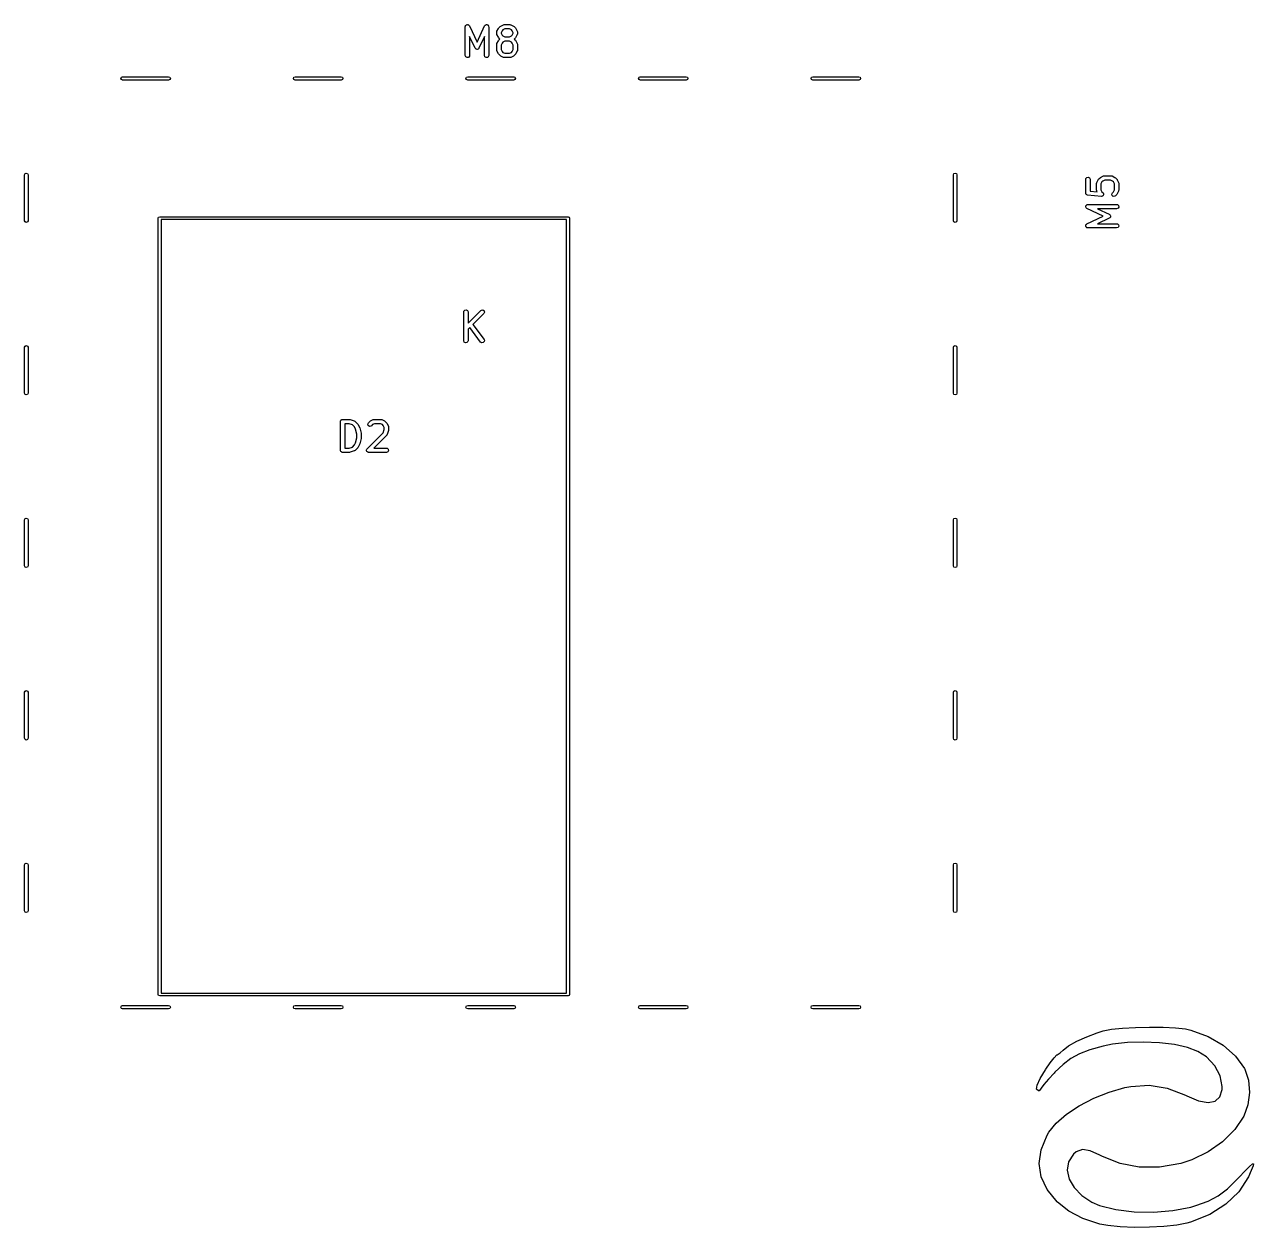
# Model space of a CAD drawing. Extents: x 0.03 to 3.49, y 0.05 to 1.86.
# Drawn here: x 0.033 to 1.716, y 0.05 to 1.697 of the extents above; entities that cross this region are included whole.
import ezdxf

# ---------------------------------------------------------------- set-up
doc = ezdxf.new("R2010")
doc.units = 0
doc.header["$MEASUREMENT"] = 0
doc.layers.add('BLACK', color=7, linetype='CONTINUOUS')

msp = doc.modelspace()

# ---------------------------------------------------------------- linework, layer by layer
at = {"layer": 'BLACK', "linetype": 'CONTINUOUS'}
for p, q in [((0.636712, 1.69432), (0.63689, 1.69533)), ((0.636712, 1.65495), (0.636712, 1.69432)), ((0.63689, 1.69533), (0.637143, 1.69563)), ((0.637143, 1.69563), (0.637245, 1.69601)), ((0.637245, 1.69601), (0.637773, 1.69638)), ((0.637773, 1.69638), (0.638188, 1.69687)), ((0.638188, 1.69687), (0.638576, 1.69694)), ((0.638576, 1.69694), (0.638899, 1.69717)), ((0.638899, 1.69717), (0.639542, 1.69711)), ((0.639542, 1.69711), (0.640177, 1.69722)), ((0.640177, 1.69722), (0.640519, 1.69703)), ((0.640519, 1.69703), (0.640911, 1.69699)), ((0.640911, 1.69699), (0.641368, 1.69654)), ((0.641368, 1.69654), (0.641926, 1.69621)), ((0.641926, 1.69621), (0.642061, 1.69584)), ((0.642061, 1.69584), (0.64234, 1.69556)), ((0.64234, 1.69556), (0.652788, 1.67318)), ((0.652788, 1.67318), (0.663235, 1.69556)), ((0.663235, 1.69556), (0.663824, 1.6964)), ((0.663824, 1.6964), (0.664181, 1.69657)), ((0.664181, 1.69657), (0.664435, 1.69687)), ((0.664435, 1.69687), (0.66507, 1.69698)), ((0.66507, 1.69698), (0.665655, 1.69726)), ((0.665655, 1.69726), (0.666036, 1.69716)), ((0.666036, 1.69716), (0.666424, 1.69722)), ((0.666424, 1.69722), (0.666982, 1.6969)), ((0.666982, 1.6969), (0.667605, 1.69673)), ((0.667605, 1.69673), (0.667832, 1.69641)), ((0.667832, 1.69641), (0.668173, 1.69621)), ((0.668173, 1.69621), (0.668394, 1.69561)), ((0.668394, 1.69561), (0.668763, 1.69508)), ((0.668763, 1.69508), (0.668729, 1.69469)), ((0.668729, 1.69469), (0.668864, 1.69432)), ((0.668864, 1.69432), (0.668864, 1.65495)), ((0.679831, 1.68682), (0.680009, 1.68783)), ((0.679831, 1.68494), (0.679831, 1.68682)), ((0.679892, 1.68478), (0.679831, 1.68494)), ((0.679851, 1.6846), (0.679892, 1.68478)), ((0.680143, 1.68362), (0.679851, 1.6846)), ((0.680009, 1.68783), (0.680123, 1.68796)), ((0.680123, 1.68796), (0.680143, 1.68814)), ((0.680143, 1.68814), (0.682018, 1.69189)), ((0.682018, 1.67987), (0.680143, 1.68362)), ((0.682018, 1.69189), (0.682544, 1.6926)), ((0.682544, 1.6926), (0.682571, 1.69265)), ((0.682571, 1.69265), (0.684446, 1.69453)), ((0.684446, 1.69453), (0.685169, 1.69504)), ((0.685169, 1.69504), (0.685213, 1.69508)), ((0.685213, 1.69508), (0.688963, 1.69696)), ((0.687086, 1.68882), (0.685737, 1.68612)), ((0.685737, 1.68612), (0.685737, 1.68564)), ((0.685737, 1.68564), (0.687086, 1.68294)), ((0.688283, 1.69001), (0.687086, 1.68882)), ((0.687086, 1.68294), (0.688283, 1.68174)), ((0.69098, 1.69136), (0.688283, 1.69001)), ((0.688963, 1.69696), (0.689945, 1.69725)), ((0.689945, 1.69725), (0.690117, 1.69721)), ((0.690117, 1.69721), (0.690283, 1.69727)), ((0.690283, 1.69727), (0.697782, 1.69727)), ((0.697085, 1.69136), (0.69098, 1.69136)), ((0.699783, 1.69001), (0.697085, 1.69136)), ((0.697782, 1.69727), (0.698792, 1.69709)), ((0.698792, 1.69709), (0.698927, 1.69698)), ((0.698927, 1.69698), (0.699103, 1.69696)), ((0.699103, 1.69696), (0.702852, 1.69508)), ((0.70098, 1.68882), (0.699783, 1.69001)), ((0.699783, 1.68174), (0.70098, 1.68294)), ((0.702328, 1.68612), (0.70098, 1.68882)), ((0.70098, 1.68294), (0.702328, 1.68564)), ((0.702328, 1.68564), (0.702328, 1.68612)), ((0.702852, 1.69508), (0.703561, 1.69456)), ((0.703561, 1.69456), (0.70362, 1.69453)), ((0.70362, 1.69453), (0.705494, 1.69265)), ((0.705494, 1.69265), (0.706001, 1.69193)), ((0.706001, 1.69193), (0.706047, 1.69189)), ((0.706047, 1.69189), (0.707922, 1.68814)), ((0.707922, 1.68362), (0.706047, 1.67987)), ((0.707922, 1.68814), (0.708215, 1.68715)), ((0.707942, 1.6838), (0.707922, 1.68362)), ((0.708056, 1.68393), (0.707942, 1.6838)), ((0.708234, 1.68494), (0.708056, 1.68393)), ((0.708215, 1.68715), (0.708174, 1.68698)), ((0.708174, 1.68698), (0.708234, 1.68682)), ((0.708234, 1.68682), (0.708234, 1.68494)), ((0.650112, 1.66495), (0.642617, 1.68101)), ((0.642617, 1.68101), (0.642617, 1.65495)), ((0.662958, 1.68101), (0.655464, 1.66495)), ((0.662958, 1.65495), (0.662958, 1.68101)), ((0.679831, 1.66994), (0.680009, 1.67095)), ((0.679831, 1.66244), (0.679831, 1.66994)), ((0.680009, 1.67095), (0.680123, 1.67109)), ((0.680123, 1.67109), (0.680143, 1.67126)), ((0.680143, 1.67126), (0.682018, 1.67501)), ((0.682065, 1.67983), (0.682018, 1.67987)), ((0.682018, 1.67501), (0.682544, 1.67572)), ((0.682571, 1.6791), (0.682065, 1.67983)), ((0.682544, 1.67572), (0.682571, 1.67578)), ((0.684232, 1.67744), (0.682571, 1.6791)), ((0.682571, 1.67578), (0.684232, 1.67744)), ((0.687086, 1.67194), (0.685737, 1.66925)), ((0.685737, 1.66925), (0.685737, 1.66314)), ((0.688283, 1.67314), (0.687086, 1.67194)), ((0.688283, 1.68174), (0.69098, 1.6804)), ((0.69098, 1.67449), (0.688283, 1.67314)), ((0.69098, 1.6804), (0.697085, 1.6804)), ((0.697085, 1.67449), (0.69098, 1.67449)), ((0.697085, 1.6804), (0.699783, 1.68174)), ((0.699783, 1.67314), (0.697085, 1.67449)), ((0.70098, 1.67194), (0.699783, 1.67314)), ((0.702328, 1.66925), (0.70098, 1.67194)), ((0.702328, 1.66314), (0.702328, 1.66925)), ((0.705494, 1.6791), (0.703833, 1.67744)), ((0.703833, 1.67744), (0.705494, 1.67578)), ((0.705522, 1.67916), (0.705494, 1.6791)), ((0.705494, 1.67578), (0.706001, 1.67506)), ((0.706047, 1.67987), (0.705522, 1.67916)), ((0.706001, 1.67506), (0.706047, 1.67501)), ((0.706047, 1.67501), (0.707922, 1.67126)), ((0.707922, 1.67126), (0.708215, 1.67028)), ((0.708215, 1.67028), (0.708174, 1.67011)), ((0.708174, 1.67011), (0.708234, 1.66994)), ((0.708234, 1.66994), (0.708234, 1.66244)), ((0.637402, 1.65305), (0.636712, 1.65495)), ((0.639152, 1.65204), (0.637402, 1.65305)), ((0.641141, 1.65239), (0.639152, 1.65204)), ((0.642439, 1.65394), (0.641141, 1.65239)), ((0.642617, 1.65495), (0.642439, 1.65394)), ((0.650654, 1.6644), (0.650112, 1.66495)), ((0.651093, 1.66378), (0.650654, 1.6644)), ((0.651352, 1.66371), (0.651093, 1.66378)), ((0.651541, 1.66352), (0.651352, 1.66371)), ((0.652304, 1.66345), (0.651541, 1.66352)), ((0.653044, 1.66325), (0.652304, 1.66345)), ((0.653286, 1.66337), (0.653044, 1.66325)), ((0.653553, 1.66334), (0.653286, 1.66337)), ((0.654181, 1.66378), (0.653553, 1.66334)), ((0.654875, 1.66411), (0.654181, 1.66378)), ((0.655099, 1.66443), (0.654875, 1.66411)), ((0.655207, 1.6645), (0.655099, 1.66443)), ((0.655241, 1.66463), (0.655207, 1.6645)), ((0.655464, 1.66495), (0.655241, 1.66463)), ((0.663649, 1.65305), (0.662958, 1.65495)), ((0.665398, 1.65204), (0.663649, 1.65305)), ((0.667387, 1.65239), (0.665398, 1.65204)), ((0.668686, 1.65394), (0.667387, 1.65239)), ((0.668864, 1.65495), (0.668686, 1.65394)), ((0.679892, 1.66228), (0.679831, 1.66244)), ((0.679851, 1.66211), (0.679892, 1.66228)), ((0.680143, 1.66112), (0.679851, 1.66211)), ((0.682018, 1.65737), (0.680143, 1.66112)), ((0.682065, 1.65733), (0.682018, 1.65737)), ((0.682571, 1.65661), (0.682065, 1.65733)), ((0.684446, 1.65473), (0.682571, 1.65661)), ((0.684504, 1.65471), (0.684446, 1.65473)), ((0.685213, 1.65418), (0.684504, 1.65471)), ((0.688963, 1.6523), (0.685213, 1.65418)), ((0.685737, 1.66314), (0.687086, 1.66044)), ((0.687086, 1.66044), (0.688283, 1.65925)), ((0.688283, 1.65925), (0.69098, 1.6579)), ((0.689138, 1.65228), (0.688963, 1.6523)), ((0.689273, 1.65217), (0.689138, 1.65228)), ((0.690283, 1.65199), (0.689273, 1.65217)), ((0.697782, 1.65199), (0.690283, 1.65199)), ((0.69098, 1.6579), (0.697085, 1.6579)), ((0.697085, 1.6579), (0.699783, 1.65925)), ((0.697948, 1.65205), (0.697782, 1.65199)), ((0.69812, 1.65201), (0.697948, 1.65205)), ((0.699103, 1.6523), (0.69812, 1.65201)), ((0.702852, 1.65418), (0.699103, 1.6523)), ((0.699783, 1.65925), (0.70098, 1.66044)), ((0.70098, 1.66044), (0.702328, 1.66314)), ((0.702896, 1.65423), (0.702852, 1.65418)), ((0.70362, 1.65473), (0.702896, 1.65423)), ((0.705494, 1.65661), (0.70362, 1.65473)), ((0.705522, 1.65667), (0.705494, 1.65661)), ((0.706047, 1.65737), (0.705522, 1.65667)), ((0.707922, 1.66112), (0.706047, 1.65737)), ((0.707942, 1.6613), (0.707922, 1.66112)), ((0.708056, 1.66143), (0.707942, 1.6613)), ((0.708234, 1.66244), (0.708056, 1.66143)), ((0.165236, 1.62354), (0.165928, 1.62521)), ((0.165928, 1.62187), (0.165236, 1.62354)), ((0.165928, 1.62521), (0.167598, 1.62591)), ((0.167598, 1.62118), (0.165928, 1.62187)), ((0.167598, 1.62591), (0.230591, 1.62591)), ((0.230591, 1.62118), (0.167598, 1.62118)), ((0.230591, 1.62591), (0.232261, 1.62521)), ((0.232261, 1.62187), (0.230591, 1.62118)), ((0.232261, 1.62521), (0.232953, 1.62354)), ((0.232953, 1.62354), (0.232261, 1.62187)), ((0.401457, 1.62354), (0.402149, 1.62521)), ((0.402149, 1.62187), (0.401457, 1.62354)), ((0.402149, 1.62521), (0.403819, 1.62591)), ((0.403819, 1.62118), (0.402149, 1.62187)), ((0.403819, 1.62591), (0.466811, 1.62591)), ((0.466811, 1.62118), (0.403819, 1.62118)), ((0.466811, 1.62591), (0.468481, 1.62521)), ((0.468481, 1.62187), (0.466811, 1.62118)), ((0.468481, 1.62521), (0.469173, 1.62354)), ((0.469173, 1.62354), (0.468481, 1.62187)), ((0.637677, 1.62354), (0.638369, 1.62521)), ((0.638369, 1.62187), (0.637677, 1.62354)), ((0.638369, 1.62521), (0.640039, 1.62591)), ((0.640039, 1.62118), (0.638369, 1.62187)), ((0.640039, 1.62591), (0.703031, 1.62591)), ((0.703031, 1.62118), (0.640039, 1.62118)), ((0.703031, 1.62591), (0.704702, 1.62521)), ((0.704702, 1.62187), (0.703031, 1.62118)), ((0.704702, 1.62521), (0.705394, 1.62354)), ((0.705394, 1.62354), (0.704702, 1.62187)), ((0.873898, 1.62354), (0.87459, 1.62521)), ((0.87459, 1.62187), (0.873898, 1.62354)), ((0.87459, 1.62521), (0.87626, 1.62591)), ((0.87626, 1.62118), (0.87459, 1.62187)), ((0.87626, 1.62591), (0.939252, 1.62591)), ((0.939252, 1.62118), (0.87626, 1.62118)), ((0.939252, 1.62591), (0.940922, 1.62521)), ((0.940922, 1.62187), (0.939252, 1.62118)), ((0.940922, 1.62521), (0.941614, 1.62354)), ((0.941614, 1.62354), (0.940922, 1.62187)), ((1.11012, 1.62354), (1.11081, 1.62521)), ((1.11081, 1.62187), (1.11012, 1.62354)), ((1.11081, 1.62521), (1.11248, 1.62591)), ((1.11248, 1.62118), (1.11081, 1.62187)), ((1.11248, 1.62591), (1.17547, 1.62591)), ((1.17547, 1.62118), (1.11248, 1.62118)), ((1.17547, 1.62591), (1.17714, 1.62521)), ((1.17714, 1.62187), (1.17547, 1.62118)), ((1.17714, 1.62521), (1.17783, 1.62354)), ((1.17783, 1.62354), (1.17714, 1.62187)), ((0.033347, 1.49165), (0.034038, 1.49332)), ((0.033347, 1.42866), (0.033347, 1.49165)), ((0.034038, 1.49332), (0.035709, 1.49402)), ((0.035709, 1.49402), (0.037379, 1.49332)), ((0.037379, 1.49332), (0.038071, 1.49165)), ((0.038071, 1.49165), (0.038071, 1.42866)), ((1.305, 1.49165), (1.30569, 1.49332)), ((1.305, 1.42866), (1.305, 1.49165)), ((1.30569, 1.49332), (1.30736, 1.49402)), ((1.30736, 1.49402), (1.30903, 1.49332)), ((1.30903, 1.49332), (1.30972, 1.49165)), ((1.30972, 1.49165), (1.30972, 1.42866)), ((1.48616, 1.48545), (1.48633, 1.48646)), ((1.48616, 1.46671), (1.48616, 1.48545)), ((1.48633, 1.48646), (1.48763, 1.48801)), ((1.48763, 1.48801), (1.48962, 1.48836)), ((1.48962, 1.48836), (1.49137, 1.48735)), ((1.49137, 1.48735), (1.49206, 1.48545)), ((1.49206, 1.48545), (1.49206, 1.46938)), ((1.50115, 1.47983), (1.50133, 1.48084)), ((1.50133, 1.48084), (1.50145, 1.48097)), ((1.50145, 1.48097), (1.50147, 1.48115)), ((1.50147, 1.48115), (1.50334, 1.4849)), ((1.50334, 1.4849), (1.50387, 1.48561)), ((1.50387, 1.48561), (1.50389, 1.48567)), ((1.50389, 1.48567), (1.50577, 1.48754)), ((1.50577, 1.48754), (1.50649, 1.48805)), ((1.50649, 1.48805), (1.50654, 1.48809)), ((1.50654, 1.48809), (1.51029, 1.48997)), ((1.50841, 1.48183), (1.50706, 1.47913)), ((1.50961, 1.48303), (1.50841, 1.48183)), ((1.5123, 1.48438), (1.50961, 1.48303)), ((1.51029, 1.48997), (1.51127, 1.49026)), ((1.51127, 1.49026), (1.51144, 1.49022)), ((1.51144, 1.49022), (1.51161, 1.49028)), ((1.51161, 1.49028), (1.52098, 1.49028)), ((1.52028, 1.48438), (1.5123, 1.48438)), ((1.52298, 1.48303), (1.52028, 1.48438)), ((1.52098, 1.49028), (1.52199, 1.4901)), ((1.52199, 1.4901), (1.52213, 1.48999)), ((1.52213, 1.48999), (1.5223, 1.48997)), ((1.5223, 1.48997), (1.52605, 1.48809)), ((1.52418, 1.48183), (1.52298, 1.48303)), ((1.52553, 1.47913), (1.52418, 1.48183)), ((1.52605, 1.48809), (1.52676, 1.48757)), ((1.52676, 1.48757), (1.52682, 1.48754)), ((1.52682, 1.48754), (1.52869, 1.48567)), ((1.52869, 1.48567), (1.5292, 1.48494)), ((1.5292, 1.48494), (1.52925, 1.4849)), ((1.52925, 1.4849), (1.53112, 1.48115)), ((1.53112, 1.48115), (1.53141, 1.48017)), ((1.48637, 1.46612), (1.48616, 1.46671)), ((1.48642, 1.46549), (1.48637, 1.46612)), ((1.48671, 1.4652), (1.48642, 1.46549)), ((1.48685, 1.46481), (1.48671, 1.4652)), ((1.48739, 1.46449), (1.48685, 1.46481)), ((1.48783, 1.46405), (1.48739, 1.46449)), ((1.48849, 1.46386), (1.48783, 1.46405)), ((1.4886, 1.4638), (1.48849, 1.46386)), ((1.48867, 1.46381), (1.4886, 1.4638)), ((1.48882, 1.46377), (1.48867, 1.46381)), ((1.50756, 1.46189), (1.48882, 1.46377)), ((1.49206, 1.46938), (1.50183, 1.4684)), ((1.50115, 1.47046), (1.50115, 1.47983)), ((1.50122, 1.47029), (1.50115, 1.47046)), ((1.50117, 1.47012), (1.50122, 1.47029)), ((1.50147, 1.46914), (1.50117, 1.47012)), ((1.50183, 1.4684), (1.50147, 1.46914)), ((1.50706, 1.47913), (1.50706, 1.47115)), ((1.50706, 1.47115), (1.50841, 1.46846)), ((1.50841, 1.46846), (1.50995, 1.46692)), ((1.50995, 1.46692), (1.51053, 1.46608)), ((1.5107, 1.46403), (1.51012, 1.46322)), ((1.51053, 1.46608), (1.51053, 1.46606)), ((1.51053, 1.46606), (1.51055, 1.46605)), ((1.51055, 1.46605), (1.51062, 1.46506)), ((1.51062, 1.46506), (1.51071, 1.46407)), ((1.51071, 1.46407), (1.5107, 1.46405)), ((1.5107, 1.46405), (1.5107, 1.46403)), ((1.52179, 1.46509), (1.52264, 1.46692)), ((1.52231, 1.46314), (1.52179, 1.46509)), ((1.52264, 1.46692), (1.52418, 1.46846)), ((1.52418, 1.46846), (1.52553, 1.47115)), ((1.52553, 1.47115), (1.52553, 1.47913)), ((1.52869, 1.46462), (1.52682, 1.46274)), ((1.52872, 1.46468), (1.52869, 1.46462)), ((1.52925, 1.46539), (1.52872, 1.46468)), ((1.53112, 1.46914), (1.52925, 1.46539)), ((1.53114, 1.46931), (1.53112, 1.46914)), ((1.53125, 1.46945), (1.53114, 1.46931)), ((1.53143, 1.47046), (1.53125, 1.46945)), ((1.53141, 1.48017), (1.53137, 1.48)), ((1.53137, 1.48), (1.53143, 1.47983)), ((1.53143, 1.47983), (1.53143, 1.47046)), ((1.48617, 1.4477), (1.48627, 1.44808)), ((1.48644, 1.44712), (1.48617, 1.4477)), ((1.4862, 1.44847), (1.48652, 1.44903)), ((1.48627, 1.44808), (1.4862, 1.44847)), ((1.48655, 1.44648), (1.48644, 1.44712)), ((1.48652, 1.44903), (1.48669, 1.44965)), ((1.48669, 1.44965), (1.48701, 1.44988)), ((1.48701, 1.44988), (1.48721, 1.45022)), ((1.48721, 1.45022), (1.48782, 1.45044)), ((1.48782, 1.45044), (1.48835, 1.45081)), ((1.48835, 1.45081), (1.48874, 1.45078)), ((1.48874, 1.45078), (1.48911, 1.45091)), ((1.48911, 1.45091), (1.52848, 1.45091)), ((1.50758, 1.4619), (1.50756, 1.46189)), ((1.5076, 1.46189), (1.50758, 1.4619)), ((1.50856, 1.46215), (1.5076, 1.46189)), ((1.50952, 1.46239), (1.50856, 1.46215)), ((1.50953, 1.46241), (1.50952, 1.46239)), ((1.50955, 1.46241), (1.50953, 1.46241)), ((1.51012, 1.46322), (1.50955, 1.46241)), ((1.52397, 1.46198), (1.52231, 1.46314)), ((1.52598, 1.46216), (1.52397, 1.46198)), ((1.52682, 1.46274), (1.52598, 1.46216)), ((1.52848, 1.45091), (1.52949, 1.45073)), ((1.52949, 1.45073), (1.53104, 1.44943)), ((1.53139, 1.44745), (1.53038, 1.4457)), ((1.53104, 1.44943), (1.53139, 1.44745)), ((0.216339, 1.4322), (0.216915, 1.4336)), ((0.216339, 0.369213), (0.216339, 1.4322)), ((0.216915, 1.4336), (0.218307, 1.43417)), ((0.218307, 1.43417), (0.777362, 1.43417)), ((0.220276, 1.43024), (0.220276, 0.371181)), ((0.775394, 1.43024), (0.220276, 1.43024)), ((0.775394, 0.371181), (0.775394, 1.43024)), ((0.777362, 1.43417), (0.778754, 1.4336)), ((0.778754, 1.4336), (0.779331, 1.4322)), ((0.779331, 1.4322), (0.779331, 0.369213)), ((1.48685, 1.44623), (1.48655, 1.44648)), ((1.48702, 1.44587), (1.48685, 1.44623)), ((1.48786, 1.44528), (1.48702, 1.44587)), ((1.51025, 1.43484), (1.48786, 1.44528)), ((1.48786, 1.42439), (1.51025, 1.43484)), ((1.52848, 1.44501), (1.50242, 1.44501)), ((1.50242, 1.44501), (1.51848, 1.43751)), ((1.51848, 1.43216), (1.50242, 1.42466)), ((1.51848, 1.43751), (1.5188, 1.43729)), ((1.51902, 1.4327), (1.51848, 1.43216)), ((1.5188, 1.43729), (1.51892, 1.43725)), ((1.51892, 1.43725), (1.519, 1.43715)), ((1.519, 1.43715), (1.51932, 1.43692)), ((1.51965, 1.43314), (1.51902, 1.4327)), ((1.51932, 1.43692), (1.51964, 1.43623)), ((1.51964, 1.43623), (1.52008, 1.4356)), ((1.51972, 1.4334), (1.51965, 1.43314)), ((1.51991, 1.43359), (1.51972, 1.4334)), ((1.51997, 1.43435), (1.51991, 1.43359)), ((1.52017, 1.43509), (1.51997, 1.43435)), ((1.52008, 1.4356), (1.52006, 1.43533)), ((1.52006, 1.43533), (1.52017, 1.43509)), ((1.53038, 1.4457), (1.52848, 1.44501)), ((0.034038, 1.42699), (0.033347, 1.42866)), ((0.035709, 1.4263), (0.034038, 1.42699)), ((0.037379, 1.42699), (0.035709, 1.4263)), ((0.038071, 1.42866), (0.037379, 1.42699)), ((1.30569, 1.42699), (1.305, 1.42866)), ((1.30736, 1.4263), (1.30569, 1.42699)), ((1.30903, 1.42699), (1.30736, 1.4263)), ((1.30972, 1.42866), (1.30903, 1.42699)), ((1.4862, 1.42222), (1.4864, 1.42257)), ((1.48631, 1.42159), (1.4862, 1.42222)), ((1.48626, 1.42095), (1.48631, 1.42159)), ((1.48648, 1.42062), (1.48626, 1.42095)), ((1.4864, 1.42257), (1.48643, 1.42296)), ((1.48643, 1.42296), (1.48689, 1.42341)), ((1.48655, 1.42024), (1.48648, 1.42062)), ((1.48705, 1.41982), (1.48655, 1.42024)), ((1.48689, 1.42341), (1.48721, 1.42397)), ((1.48742, 1.41929), (1.48705, 1.41982)), ((1.48721, 1.42397), (1.48758, 1.42411)), ((1.4878, 1.41919), (1.48742, 1.41929)), ((1.48758, 1.42411), (1.48786, 1.42439)), ((1.4881, 1.41894), (1.4878, 1.41919)), ((1.48911, 1.41876), (1.4881, 1.41894)), ((1.52848, 1.41876), (1.48911, 1.41876)), ((1.50242, 1.42466), (1.52848, 1.42466)), ((1.52848, 1.42466), (1.52949, 1.42449)), ((1.53038, 1.41945), (1.52848, 1.41876)), ((1.52949, 1.42449), (1.53104, 1.42319)), ((1.53139, 1.4212), (1.53038, 1.41945)), ((1.53104, 1.42319), (1.53139, 1.4212)), ((0.634571, 1.30376), (0.634749, 1.30477)), ((0.634571, 1.26439), (0.634571, 1.30376)), ((0.634749, 1.30477), (0.636047, 1.30632)), ((0.636047, 1.30632), (0.638036, 1.30667)), ((0.638036, 1.30667), (0.639785, 1.30566)), ((0.639785, 1.30566), (0.640476, 1.30376)), ((0.640476, 1.2884), (0.657933, 1.30585)), ((0.640476, 1.30376), (0.640476, 1.2884)), ((0.662109, 1.30168), (0.647046, 1.28661)), ((0.657933, 1.30585), (0.658773, 1.30644)), ((0.658773, 1.30644), (0.660785, 1.30662)), ((0.660785, 1.30662), (0.662439, 1.30546)), ((0.662962, 1.30351), (0.662109, 1.30168)), ((0.662439, 1.30546), (0.662962, 1.30351)), ((0.642828, 1.2824), (0.640476, 1.28004)), ((0.640476, 1.28004), (0.640476, 1.26439)), ((0.657658, 1.26262), (0.642828, 1.2824)), ((0.647046, 1.28661), (0.662383, 1.26617)), ((0.635261, 1.2625), (0.634571, 1.26439)), ((0.637011, 1.26149), (0.635261, 1.2625)), ((0.639, 1.26184), (0.637011, 1.26149)), ((0.640298, 1.26338), (0.639, 1.26184)), ((0.640476, 1.26439), (0.640298, 1.26338)), ((0.65935, 1.26152), (0.657658, 1.26262)), ((0.662736, 1.26323), (0.661355, 1.26176)), ((0.662383, 1.26617), (0.662846, 1.26525)), ((0.662846, 1.26525), (0.662736, 1.26323)), ((0.033347, 1.25543), (0.034038, 1.2571)), ((0.033347, 1.19244), (0.033347, 1.25543)), ((0.034038, 1.2571), (0.035709, 1.2578)), ((0.035709, 1.2578), (0.037379, 1.2571)), ((0.037379, 1.2571), (0.038071, 1.25543)), ((0.038071, 1.25543), (0.038071, 1.19244)), ((0.661355, 1.26176), (0.65935, 1.26152)), ((1.305, 1.25543), (1.30569, 1.2571)), ((1.305, 1.19244), (1.305, 1.25543)), ((1.30569, 1.2571), (1.30736, 1.2578)), ((1.30736, 1.2578), (1.30903, 1.2571)), ((1.30903, 1.2571), (1.30972, 1.25543)), ((1.30972, 1.25543), (1.30972, 1.19244)), ((0.034038, 1.19077), (0.033347, 1.19244)), ((0.035709, 1.19008), (0.034038, 1.19077)), ((0.037379, 1.19077), (0.035709, 1.19008)), ((0.038071, 1.19244), (0.037379, 1.19077)), ((1.30569, 1.19077), (1.305, 1.19244)), ((1.30736, 1.19008), (1.30569, 1.19077)), ((1.30903, 1.19077), (1.30736, 1.19008)), ((1.30972, 1.19244), (1.30903, 1.19077)), ((0.465823, 1.15376), (0.465891, 1.15415)), ((0.465823, 1.11439), (0.465823, 1.15376)), ((0.465868, 1.15428), (0.465933, 1.15439)), ((0.465891, 1.15415), (0.465868, 1.15428)), ((0.465933, 1.15439), (0.466001, 1.15477)), ((0.466001, 1.15477), (0.466494, 1.15536)), ((0.466494, 1.15536), (0.466878, 1.15603)), ((0.466878, 1.15603), (0.467128, 1.15612)), ((0.467128, 1.15612), (0.467299, 1.15632)), ((0.467299, 1.15632), (0.468055, 1.15645)), ((0.468055, 1.15645), (0.468776, 1.15672)), ((0.468776, 1.15672), (0.47815, 1.15672)), ((0.471729, 1.15081), (0.471729, 1.11735)), ((0.47767, 1.15081), (0.471729, 1.15081)), ((0.482179, 1.14931), (0.47767, 1.15081)), ((0.47815, 1.15672), (0.479019, 1.15656)), ((0.479019, 1.15656), (0.479083, 1.15657)), ((0.479083, 1.15657), (0.484708, 1.15469)), ((0.485097, 1.14639), (0.482179, 1.14931)), ((0.484708, 1.15469), (0.485609, 1.1542)), ((0.486612, 1.14336), (0.485097, 1.14639)), ((0.485609, 1.1542), (0.485702, 1.15405)), ((0.485702, 1.15405), (0.485862, 1.15398)), ((0.485862, 1.15398), (0.489611, 1.15023)), ((0.489611, 1.15023), (0.490118, 1.1495)), ((0.490118, 1.1495), (0.490164, 1.14946)), ((0.490164, 1.14946), (0.492039, 1.14571)), ((0.492039, 1.14571), (0.492184, 1.14522)), ((0.492184, 1.14522), (0.492263, 1.14511)), ((0.492263, 1.14511), (0.494138, 1.13761)), ((0.50333, 1.15027), (0.504183, 1.1521)), ((0.503852, 1.14832), (0.50333, 1.15027)), ((0.505507, 1.14716), (0.503852, 1.14832)), ((0.504183, 1.1521), (0.506058, 1.15398)), ((0.507519, 1.14734), (0.505507, 1.14716)), ((0.506058, 1.15398), (0.506781, 1.15448)), ((0.506781, 1.15448), (0.506825, 1.15453)), ((0.506825, 1.15453), (0.510575, 1.15641)), ((0.508359, 1.14793), (0.507519, 1.14734)), ((0.509895, 1.14946), (0.508359, 1.14793)), ((0.512592, 1.15081), (0.509895, 1.14946)), ((0.510575, 1.15641), (0.511558, 1.1567)), ((0.511558, 1.1567), (0.511729, 1.15666)), ((0.511729, 1.15666), (0.511895, 1.15672)), ((0.511895, 1.15672), (0.521269, 1.15672)), ((0.520572, 1.15081), (0.512592, 1.15081)), ((0.52327, 1.14946), (0.520572, 1.15081)), ((0.521269, 1.15672), (0.522279, 1.15654)), ((0.522279, 1.15654), (0.522414, 1.15643)), ((0.522414, 1.15643), (0.52259, 1.15641)), ((0.52259, 1.15641), (0.526339, 1.15453)), ((0.524467, 1.14827), (0.52327, 1.14946)), ((0.525816, 1.14557), (0.524467, 1.14827)), ((0.525816, 1.143), (0.525816, 1.14557)), ((0.526339, 1.15453), (0.527048, 1.154)), ((0.527048, 1.154), (0.527107, 1.15398)), ((0.527107, 1.15398), (0.528981, 1.1521)), ((0.528981, 1.1521), (0.529488, 1.15138)), ((0.529488, 1.15138), (0.529535, 1.15134)), ((0.529535, 1.15134), (0.531409, 1.14759)), ((0.531409, 1.14759), (0.531702, 1.1466)), ((0.531702, 1.1466), (0.531661, 1.14643)), ((0.531661, 1.14643), (0.531721, 1.14627)), ((0.531721, 1.14627), (0.531721, 1.14252)), ((0.48832, 1.13653), (0.486612, 1.14336)), ((0.486612, 1.1248), (0.48832, 1.13163)), ((0.48832, 1.13163), (0.48832, 1.13653)), ((0.494138, 1.13055), (0.492263, 1.12305)), ((0.494226, 1.13127), (0.494123, 1.13069)), ((0.494123, 1.13069), (0.494138, 1.13055)), ((0.494138, 1.13761), (0.494179, 1.13702)), ((0.494179, 1.13702), (0.494226, 1.13689)), ((0.494226, 1.13689), (0.494226, 1.13127)), ((0.502308, 1.11648), (0.524313, 1.13849)), ((0.528981, 1.1348), (0.511525, 1.11735)), ((0.524313, 1.13849), (0.525816, 1.143)), ((0.529056, 1.13496), (0.528981, 1.1348)), ((0.529206, 1.13506), (0.529056, 1.13496)), ((0.529695, 1.13596), (0.529206, 1.13506)), ((0.531569, 1.14158), (0.529695, 1.13596)), ((0.531721, 1.14252), (0.531568, 1.14165)), ((0.531568, 1.14165), (0.531569, 1.14158)), ((0.466085, 1.11367), (0.465823, 1.11439)), ((0.466219, 1.11292), (0.466085, 1.11367)), ((0.466423, 1.11275), (0.466219, 1.11292)), ((0.466514, 1.1125), (0.466423, 1.11275)), ((0.467178, 1.11211), (0.466514, 1.1125)), ((0.467766, 1.11162), (0.467178, 1.11211)), ((0.468149, 1.11155), (0.467766, 1.11162)), ((0.468263, 1.11149), (0.468149, 1.11155)), ((0.468392, 1.11151), (0.468263, 1.11149)), ((0.468776, 1.11144), (0.468392, 1.11151)), ((0.47815, 1.11144), (0.468776, 1.11144)), ((0.471729, 1.11735), (0.47767, 1.11735)), ((0.47767, 1.11735), (0.482179, 1.11885)), ((0.47821, 1.11146), (0.47815, 1.11144)), ((0.479083, 1.11159), (0.47821, 1.11146)), ((0.484708, 1.11347), (0.479083, 1.11159)), ((0.482179, 1.11885), (0.485097, 1.12177)), ((0.484846, 1.11358), (0.484708, 1.11347)), ((0.485022, 1.11359), (0.484846, 1.11358)), ((0.485862, 1.11418), (0.485022, 1.11359)), ((0.485097, 1.12177), (0.486612, 1.1248)), ((0.489611, 1.11793), (0.485862, 1.11418)), ((0.489639, 1.11799), (0.489611, 1.11793)), ((0.490164, 1.1187), (0.489639, 1.11799)), ((0.492039, 1.12245), (0.490164, 1.1187)), ((0.492055, 1.12259), (0.492039, 1.12245)), ((0.492263, 1.12305), (0.492055, 1.12259)), ((0.501455, 1.11465), (0.501512, 1.11477)), ((0.501685, 1.11379), (0.501455, 1.11465)), ((0.501488, 1.11491), (0.501933, 1.11568)), ((0.501512, 1.11477), (0.501488, 1.11491)), ((0.501839, 1.11292), (0.501685, 1.11379)), ((0.501943, 1.11283), (0.501839, 1.11292)), ((0.501933, 1.11568), (0.502308, 1.11648)), ((0.501978, 1.1127), (0.501943, 1.11283)), ((0.502706, 1.11219), (0.501978, 1.1127)), ((0.503386, 1.11162), (0.502706, 1.11219)), ((0.503567, 1.11159), (0.503386, 1.11162)), ((0.503632, 1.11154), (0.503567, 1.11159)), ((0.503761, 1.11155), (0.503632, 1.11154)), ((0.504396, 1.11144), (0.503761, 1.11155)), ((0.528768, 1.11144), (0.504396, 1.11144)), ((0.511525, 1.11735), (0.528768, 1.11735)), ((0.528768, 1.11735), (0.529778, 1.11717)), ((0.530666, 1.11213), (0.528768, 1.11144)), ((0.529778, 1.11717), (0.531325, 1.11587)), ((0.531676, 1.11388), (0.530666, 1.11213)), ((0.531325, 1.11587), (0.531676, 1.11388)), ((0.033347, 1.01921), (0.034038, 1.02088)), ((0.033347, 0.95622), (0.033347, 1.01921)), ((0.034038, 1.02088), (0.035709, 1.02157)), ((0.035709, 1.02157), (0.037379, 1.02088)), ((0.037379, 1.02088), (0.038071, 1.01921)), ((0.038071, 1.01921), (0.038071, 0.95622)), ((1.305, 1.01921), (1.30569, 1.02088)), ((1.305, 0.95622), (1.305, 1.01921)), ((1.30569, 1.02088), (1.30736, 1.02157)), ((1.30736, 1.02157), (1.30903, 1.02088)), ((1.30903, 1.02088), (1.30972, 1.01921)), ((1.30972, 1.01921), (1.30972, 0.95622)), ((0.034038, 0.95455), (0.033347, 0.95622)), ((0.035709, 0.953858), (0.034038, 0.95455)), ((0.037379, 0.95455), (0.035709, 0.953858)), ((0.038071, 0.95622), (0.037379, 0.95455)), ((1.30569, 0.95455), (1.305, 0.95622)), ((1.30736, 0.953858), (1.30569, 0.95455)), ((1.30903, 0.95455), (1.30736, 0.953858)), ((1.30972, 0.95622), (1.30903, 0.95455)), ((0.033347, 0.782992), (0.034038, 0.784662)), ((0.033347, 0.72), (0.033347, 0.782992)), ((0.034038, 0.784662), (0.035709, 0.785354)), ((0.035709, 0.785354), (0.037379, 0.784662)), ((0.037379, 0.784662), (0.038071, 0.782992)), ((0.038071, 0.782992), (0.038071, 0.72)), ((1.305, 0.782992), (1.30569, 0.784662)), ((1.305, 0.72), (1.305, 0.782992)), ((1.30569, 0.784662), (1.30736, 0.785354)), ((1.30736, 0.785354), (1.30903, 0.784662)), ((1.30903, 0.784662), (1.30972, 0.782992)), ((1.30972, 0.782992), (1.30972, 0.72)), ((0.034038, 0.71833), (0.033347, 0.72)), ((0.035709, 0.717638), (0.034038, 0.71833)), ((0.037379, 0.71833), (0.035709, 0.717638)), ((0.038071, 0.72), (0.037379, 0.71833)), ((1.30569, 0.71833), (1.305, 0.72)), ((1.30736, 0.717638), (1.30569, 0.71833)), ((1.30903, 0.71833), (1.30736, 0.717638)), ((1.30972, 0.72), (1.30903, 0.71833)), ((0.033347, 0.546772), (0.034038, 0.548442)), ((0.033347, 0.48378), (0.033347, 0.546772)), ((0.034038, 0.548442), (0.035709, 0.549134)), ((0.035709, 0.549134), (0.037379, 0.548442)), ((0.037379, 0.548442), (0.038071, 0.546772)), ((0.038071, 0.546772), (0.038071, 0.48378)), ((1.305, 0.546772), (1.30569, 0.548442)), ((1.305, 0.48378), (1.305, 0.546772)), ((1.30569, 0.548442), (1.30736, 0.549134)), ((1.30736, 0.549134), (1.30903, 0.548442)), ((1.30903, 0.548442), (1.30972, 0.546772)), ((1.30972, 0.546772), (1.30972, 0.48378)), ((0.034038, 0.482109), (0.033347, 0.48378)), ((0.035709, 0.481417), (0.034038, 0.482109)), ((0.037379, 0.482109), (0.035709, 0.481417)), ((0.038071, 0.48378), (0.037379, 0.482109)), ((1.30569, 0.482109), (1.305, 0.48378)), ((1.30736, 0.481417), (1.30569, 0.482109)), ((1.30903, 0.482109), (1.30736, 0.481417)), ((1.30972, 0.48378), (1.30903, 0.482109)), ((0.220276, 0.371181), (0.775394, 0.371181)), ((0.165236, 0.35189), (0.165928, 0.35356)), ((0.165928, 0.35356), (0.167598, 0.354252)), ((0.167598, 0.354252), (0.230591, 0.354252)), ((0.216915, 0.367821), (0.216339, 0.369213)), ((0.218307, 0.367244), (0.216915, 0.367821)), ((0.777362, 0.367244), (0.218307, 0.367244)), ((0.230591, 0.354252), (0.232261, 0.35356)), ((0.232261, 0.35356), (0.232953, 0.35189)), ((0.401457, 0.35189), (0.402149, 0.35356)), ((0.402149, 0.35356), (0.403819, 0.354252)), ((0.403819, 0.354252), (0.466811, 0.354252)), ((0.466811, 0.354252), (0.468481, 0.35356)), ((0.468481, 0.35356), (0.469173, 0.35189)), ((0.637677, 0.35189), (0.638369, 0.35356)), ((0.638369, 0.35356), (0.640039, 0.354252)), ((0.640039, 0.354252), (0.703031, 0.354252)), ((0.703031, 0.354252), (0.704702, 0.35356)), ((0.704702, 0.35356), (0.705394, 0.35189)), ((0.778754, 0.367821), (0.777362, 0.367244)), ((0.779331, 0.369213), (0.778754, 0.367821)), ((0.873898, 0.35189), (0.87459, 0.35356)), ((0.87459, 0.35356), (0.87626, 0.354252)), ((0.87626, 0.354252), (0.939252, 0.354252)), ((0.939252, 0.354252), (0.940922, 0.35356)), ((0.940922, 0.35356), (0.941614, 0.35189)), ((1.11012, 0.35189), (1.11081, 0.35356)), ((1.11081, 0.35356), (1.11248, 0.354252)), ((1.11248, 0.354252), (1.17547, 0.354252)), ((1.17547, 0.354252), (1.17714, 0.35356)), ((1.17714, 0.35356), (1.17783, 0.35189)), ((0.165928, 0.350219), (0.165236, 0.35189)), ((0.167598, 0.349528), (0.165928, 0.350219)), ((0.230591, 0.349528), (0.167598, 0.349528)), ((0.232261, 0.350219), (0.230591, 0.349528)), ((0.232953, 0.35189), (0.232261, 0.350219)), ((0.402149, 0.350219), (0.401457, 0.35189)), ((0.403819, 0.349528), (0.402149, 0.350219)), ((0.466811, 0.349528), (0.403819, 0.349528)), ((0.468481, 0.350219), (0.466811, 0.349528)), ((0.469173, 0.35189), (0.468481, 0.350219)), ((0.638369, 0.350219), (0.637677, 0.35189)), ((0.640039, 0.349528), (0.638369, 0.350219)), ((0.703031, 0.349528), (0.640039, 0.349528)), ((0.704702, 0.350219), (0.703031, 0.349528)), ((0.705394, 0.35189), (0.704702, 0.350219)), ((0.87459, 0.350219), (0.873898, 0.35189)), ((0.87626, 0.349528), (0.87459, 0.350219)), ((0.939252, 0.349528), (0.87626, 0.349528)), ((0.940922, 0.350219), (0.939252, 0.349528)), ((0.941614, 0.35189), (0.940922, 0.350219)), ((1.11081, 0.350219), (1.11012, 0.35189)), ((1.11248, 0.349528), (1.11081, 0.350219)), ((1.17547, 0.349528), (1.11248, 0.349528)), ((1.17714, 0.350219), (1.17547, 0.349528)), ((1.17783, 0.35189), (1.17714, 0.350219)), ((1.51002, 0.319332), (1.52142, 0.321539)), ((1.52142, 0.321539), (1.53671, 0.323165)), ((1.53671, 0.323165), (1.5545, 0.324196)), ((1.5545, 0.324196), (1.57339, 0.324617)), ((1.57339, 0.324617), (1.592, 0.324414)), ((1.592, 0.324414), (1.60893, 0.323572)), ((1.60893, 0.323572), (1.62279, 0.322079)), ((1.62279, 0.322079), (1.63018, 0.320564)), ((1.63018, 0.320564), (1.65374, 0.311767)), ((1.46273, 0.298813), (1.47406, 0.305156)), ((1.47406, 0.305156), (1.48763, 0.311407)), ((1.48763, 0.311407), (1.50189, 0.316823)), ((1.50189, 0.316823), (1.51002, 0.319332)), ((1.5432, 0.303562), (1.52283, 0.301284)), ((1.56504, 0.304166), (1.5432, 0.303562)), ((1.58698, 0.303171), (1.56504, 0.304166)), ((1.60766, 0.300655), (1.58698, 0.303171)), ((1.65374, 0.311767), (1.6743, 0.299719)), ((1.44297, 0.282702), (1.44647, 0.286478)), ((1.44647, 0.286478), (1.44702, 0.286819)), ((1.44702, 0.286819), (1.45105, 0.289429)), ((1.45105, 0.289429), (1.4552, 0.29312)), ((1.4552, 0.29312), (1.46273, 0.298813)), ((1.47753, 0.287986), (1.46582, 0.28164)), ((1.49177, 0.293371), (1.47753, 0.287986)), ((1.51002, 0.298608), (1.49177, 0.293371)), ((1.52283, 0.301284), (1.51002, 0.298608)), ((1.6257, 0.296693), (1.60766, 0.300655)), ((1.63975, 0.291362), (1.6257, 0.296693)), ((1.65137, 0.283773), (1.63975, 0.291362)), ((1.6743, 0.299719), (1.69111, 0.284965)), ((1.43148, 0.26692), (1.43767, 0.275791)), ((1.43767, 0.275791), (1.44297, 0.282702)), ((1.45516, 0.273518), (1.44409, 0.262809)), ((1.46582, 0.28164), (1.45516, 0.273518)), ((1.66291, 0.271713), (1.65137, 0.283773)), ((1.67036, 0.257811), (1.66291, 0.271713)), ((1.69111, 0.284965), (1.70344, 0.26805)), ((1.41971, 0.245226), (1.42377, 0.254274)), ((1.42377, 0.254274), (1.43096, 0.266151)), ((1.43508, 0.2531), (1.42882, 0.24591)), ((1.43096, 0.266151), (1.43148, 0.26692)), ((1.44303, 0.261693), (1.43508, 0.2531)), ((1.44409, 0.262809), (1.44303, 0.261693)), ((1.673, 0.243102), (1.67036, 0.257811)), ((1.70344, 0.26805), (1.70411, 0.266802)), ((1.70411, 0.266802), (1.7091, 0.252152)), ((1.41895, 0.239463), (1.41971, 0.245226)), ((1.42162, 0.23744), (1.41895, 0.239463)), ((1.42227, 0.237505), (1.42162, 0.23744)), ((1.42438, 0.239749), (1.42227, 0.237505)), ((1.42507, 0.2411), (1.42438, 0.239749)), ((1.42882, 0.24591), (1.42507, 0.2411)), ((1.49726, 0.227106), (1.51844, 0.235642)), ((1.51844, 0.235642), (1.53984, 0.241794)), ((1.53984, 0.241794), (1.54803, 0.243423)), ((1.54803, 0.243423), (1.57297, 0.244963)), ((1.57297, 0.244963), (1.59787, 0.241006)), ((1.59787, 0.241006), (1.62281, 0.231539)), ((1.66994, 0.229074), (1.67283, 0.239214)), ((1.67283, 0.239214), (1.673, 0.243102)), ((1.7091, 0.252152), (1.7105, 0.235262)), ((1.47735, 0.216775), (1.49726, 0.227106)), ((1.62281, 0.231539), (1.62466, 0.23062)), ((1.62466, 0.23062), (1.64078, 0.223851)), ((1.64078, 0.223851), (1.65378, 0.221359)), ((1.65378, 0.221359), (1.66355, 0.223111)), ((1.66355, 0.223111), (1.66994, 0.229074)), ((1.7105, 0.235262), (1.70834, 0.218051)), ((1.44559, 0.19308), (1.45978, 0.205237)), ((1.45978, 0.205237), (1.47735, 0.216775)), ((1.7027, 0.202493), (1.69036, 0.184265)), ((1.70834, 0.218051), (1.7027, 0.202493)), ((1.43584, 0.180892), (1.44559, 0.19308)), ((1.42515, 0.156732), (1.43333, 0.176487)), ((1.43333, 0.176487), (1.43584, 0.180892)), ((1.69036, 0.184265), (1.67364, 0.167707)), ((1.42243, 0.137727), (1.42515, 0.156732)), ((1.4732, 0.154018), (1.46926, 0.150666)), ((1.48178, 0.15693), (1.4732, 0.154018)), ((1.49236, 0.155364), (1.48178, 0.15693)), ((1.50554, 0.149301), (1.49236, 0.155364)), ((1.65364, 0.153632), (1.63145, 0.142849)), ((1.67364, 0.167707), (1.65364, 0.153632)), ((1.42518, 0.119505), (1.42243, 0.137727)), ((1.46265, 0.140202), (1.46087, 0.128579)), ((1.46926, 0.150666), (1.46265, 0.140202)), ((1.509, 0.147407), (1.50554, 0.149301)), ((1.53316, 0.137775), (1.509, 0.147407)), ((1.55947, 0.132946), (1.53316, 0.137775)), ((1.61618, 0.137943), (1.58734, 0.132982)), ((1.63145, 0.142849), (1.61618, 0.137943)), ((1.71047, 0.133741), (1.71466, 0.137211)), ((1.71466, 0.137211), (1.71577, 0.137584)), ((1.71577, 0.137584), (1.71536, 0.134579)), ((1.4334, 0.102099), (1.42518, 0.119505)), ((1.46087, 0.128579), (1.46353, 0.116524)), ((1.58734, 0.132982), (1.55947, 0.132946)), ((1.69361, 0.116371), (1.69617, 0.119143)), ((1.70899, 0.119696), (1.69572, 0.099208)), ((1.69617, 0.119143), (1.70401, 0.127448)), ((1.70401, 0.127448), (1.71047, 0.133741)), ((1.7129, 0.128103), (1.70899, 0.119696)), ((1.71536, 0.134579), (1.7129, 0.128103)), ((1.44707, 0.085541), (1.4334, 0.102099)), ((1.46353, 0.116524), (1.47026, 0.104767)), ((1.47026, 0.104767), (1.48069, 0.094038)), ((1.66762, 0.093663), (1.68031, 0.103281)), ((1.68031, 0.103281), (1.69361, 0.116371)), ((1.44759, 0.085033), (1.44707, 0.085541)), ((1.46326, 0.072581), (1.44759, 0.085033)), ((1.48069, 0.094038), (1.49444, 0.085064)), ((1.49444, 0.085064), (1.50522, 0.080436)), ((1.63709, 0.080229), (1.6538, 0.086364)), ((1.6538, 0.086364), (1.66762, 0.093663)), ((1.69572, 0.099208), (1.67803, 0.082026)), ((1.48222, 0.062721), (1.46326, 0.072581)), ((1.50522, 0.080436), (1.52724, 0.074751)), ((1.52724, 0.074751), (1.55243, 0.071683)), ((1.55243, 0.071683), (1.57911, 0.071236)), ((1.57911, 0.071236), (1.60557, 0.073412)), ((1.60557, 0.073412), (1.63014, 0.078213)), ((1.65598, 0.068181), (1.62959, 0.057699)), ((1.63014, 0.078213), (1.63709, 0.080229)), ((1.67803, 0.082026), (1.65598, 0.068181)), ((1.50549, 0.054925), (1.48222, 0.062721)), ((1.51659, 0.052755), (1.50549, 0.054925)), ((1.53347, 0.051058), (1.51659, 0.052755)), ((1.5529, 0.050296), (1.53347, 0.051058)), ((1.59311, 0.051508), (1.5733, 0.050452)), ((1.61075, 0.053446), (1.59311, 0.051508)), ((1.62466, 0.05625), (1.61075, 0.053446)), ((1.62959, 0.057699), (1.62466, 0.05625)), ((1.5733, 0.050452), (1.5529, 0.050296))]:
    msp.add_line(p, q, dxfattribs=at)

doc.saveas('drawing.dxf')
